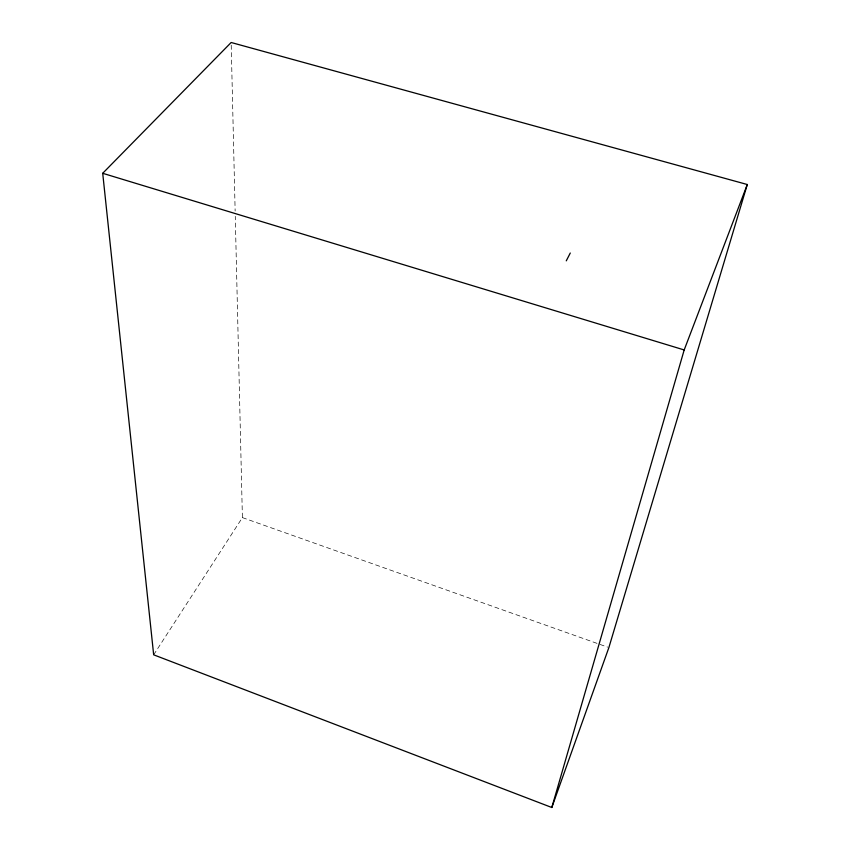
<?xml version="1.0" encoding="UTF-8"?>
<svg xmlns="http://www.w3.org/2000/svg" width="850" height="850" viewBox="0 0 850 850"><rect width="100%" height="100%" fill="white"/><g stroke="black" fill="none" stroke-linecap="round" stroke-linejoin="round"><path stroke-width="0.64" stroke-dasharray="4.25 3.19" d="M153.669 654.819L242.399 517.597L235.269 216.346M242.399 517.597L607.622 647.126M231.221 45.156L235.142 211.044"/><path stroke-width="1.27" d="M551.809 807.5L684.186 349.956L747.288 184.514L231.157 42.5L102.712 173.294L153.669 654.819L551.809 807.5L608.876 647.572L747.288 184.514M566.27 260.844L570.276 253.024M102.712 173.294L684.186 349.956"/></g></svg>
